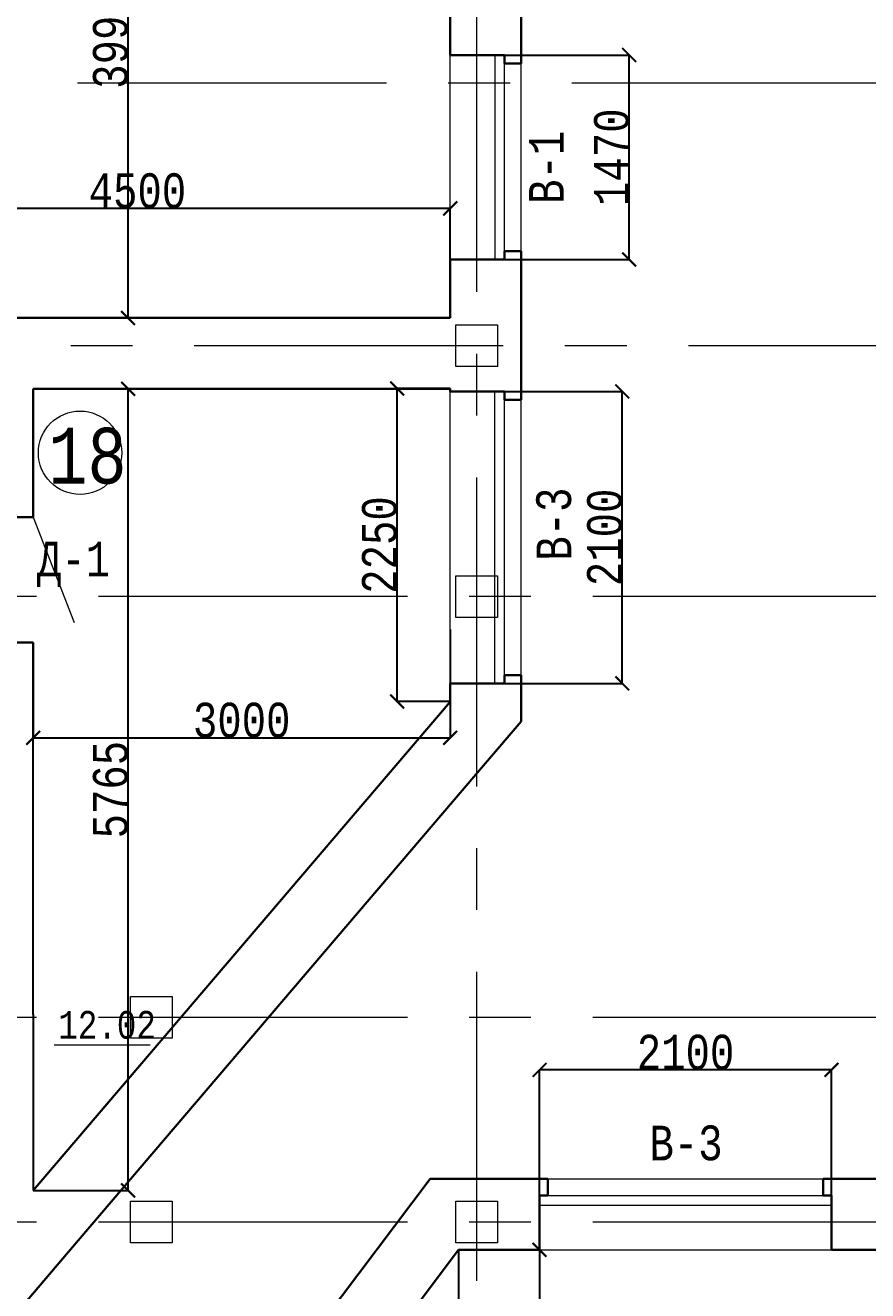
# Model space of a CAD drawing. Header units: millimetres. Extents: x -689206 to 4969298, y -1019800 to 703299.
# Drawn here: x 86407 to 92468, y -621749 to -612648 of the extents above; entities that cross this region are included whole.
import ezdxf

# ---------------------------------------------------------------- set-up
doc = ezdxf.new("R2010")
doc.units = ezdxf.units.MM
doc.linetypes.add('осеваяX2', pattern=[101.6, 63.5, -12.7, 12.7, -12.7])
for name, color, linetype, lineweight in [('несущие', 7, 'Continuous', 30), ('ОКНА', 250, 'Continuous', 20), ('РАЗМЕРЫ', 7, 'Continuous', 9), ('Слой1', 7, 'Continuous', 30), ('стены', 7, 'Continuous', 20)]:
    doc.layers.add(name, color=color, linetype=linetype, lineweight=lineweight)
doc.layers.add('четотам', color=7, linetype='Continuous')
doc.styles.add('Аннотативный', font='isocteur.ttf', dxfattribs={"width": 0.7, "height": 250})
doc.dimstyles.new('Аннотативный', dxfattribs={"dimscale": 0, "dimtxt": 250, "dimasz": 100, "dimexe": 1.25, "dimexo": 0.625, "dimtad": 1, "dimdec": 0, "dimtxsty": 'Аннотативный', "dimblk": 'ARCHTICK', "dimcen": 2.5, "dimadec": 0, "dimazin": 0, "dimtfac": 1, "dimtdec": 0, "dimtmove": 0, "dimatfit": 3, "dimfxl": 1, "dimarcsym": 0})

# ---------------------------------------------------------------- blocks, each defined once
blk = doc.blocks.new('_ArchTick')
at = {"color": 0, "linetype": 'ByBlock', "const_width": 0.15}
blk.add_lwpolyline([(-0.5, -0.5), (0.5, 0.5)], dxfattribs=at)
blk = doc.blocks.new('*D2728')
at = {"layer": 'Defpoints', "color": 0, "lineweight": 5, "transparency": 16777216}
for p in [(89464.3, -612861.6), (90752.1, -612861.6), (89464.3, -614331.6)]:
    blk.add_point(p, dxfattribs=at)
at = {"layer": 'РАЗМЕРЫ', "color": 0, "lineweight": -2, "transparency": 16777216}
for p, q in [((89464.9, -612861.6), (90753.4, -612861.6)), ((90752.1, -614331.6), (90752.1, -612861.6)), ((89464.9, -614331.6), (90753.4, -614331.6))]:
    blk.add_line(p, q, dxfattribs=at)
at = {"layer": 'РАЗМЕРЫ', "color": 0, "lineweight": -2, "transparency": 16777216, "xscale": 100, "yscale": 100, "zscale": 100}
for p, rotation in [((90752.1, -612861.6), 90), ((90752.1, -614331.6), 270)]:
    blk.add_blockref('_ArchTick', p, dxfattribs=dict(at, rotation=rotation))
at = {"layer": 'РАЗМЕРЫ', "color": 0, "lineweight": 5, "transparency": 16777216, "insert": (90626.5, -613596.6), "char_height": 250, "attachment_point": 5, "rotation": 90, "style": 'Аннотативный'}
blk.add_mtext('1470', dxfattribs=at)
blk = doc.blocks.new('*D2795')
at = {"layer": 'Defpoints', "color": 0, "lineweight": 5, "transparency": 16777216}
for p in [(86464.3, -615262.9), (87146.9, -615262.9), (86464.3, -621027.8)]:
    blk.add_point(p, dxfattribs=at)
at = {"layer": 'РАЗМЕРЫ', "color": 0, "lineweight": -2, "transparency": 16777216}
for p, q in [((86464.9, -615262.9), (87148.2, -615262.9)), ((87146.9, -621027.8), (87146.9, -615262.9)), ((86464.9, -621027.8), (87148.2, -621027.8))]:
    blk.add_line(p, q, dxfattribs=at)
at = {"layer": 'РАЗМЕРЫ', "color": 0, "lineweight": -2, "transparency": 16777216, "xscale": 100, "yscale": 100, "zscale": 100}
for p, rotation in [((87146.9, -615262.9), 90), ((87146.9, -621027.8), 270)]:
    blk.add_blockref('_ArchTick', p, dxfattribs=dict(at, rotation=rotation))
at = {"layer": 'РАЗМЕРЫ', "color": 0, "lineweight": 5, "transparency": 16777216, "insert": (87021.3, -618145.3), "char_height": 250, "attachment_point": 5, "rotation": 90, "style": 'Аннотативный'}
blk.add_mtext('5765', dxfattribs=at)
blk = doc.blocks.new('*D2796')
at = {"layer": 'Defpoints', "color": 0, "lineweight": 5, "transparency": 16777216}
for p in [(89082.7, -615260.9), (89464.3, -615260.9), (89464.3, -617510.9)]:
    blk.add_point(p, dxfattribs=at)
at = {"layer": 'РАЗМЕРЫ', "color": 0, "lineweight": -2, "transparency": 16777216}
for p, q in [((89463.6, -615260.9), (89081.4, -615260.9)), ((89082.7, -617510.9), (89082.7, -615260.9)), ((89463.6, -617510.9), (89081.4, -617510.9))]:
    blk.add_line(p, q, dxfattribs=at)
at = {"layer": 'РАЗМЕРЫ', "color": 0, "lineweight": -2, "transparency": 16777216, "xscale": 100, "yscale": 100, "zscale": 100}
for p, rotation in [((89082.7, -615260.9), 90), ((89082.7, -617510.9), 270)]:
    blk.add_blockref('_ArchTick', p, dxfattribs=dict(at, rotation=rotation))
at = {"layer": 'РАЗМЕРЫ', "color": 0, "lineweight": 5, "transparency": 16777216, "insert": (88957, -616385.9), "char_height": 250, "attachment_point": 5, "rotation": 90, "style": 'Аннотативный'}
blk.add_mtext('2250', dxfattribs=at)
blk = doc.blocks.new('*D2788')
at = {"layer": 'Defpoints', "color": 0, "linetype": 'ByBlock', "lineweight": 5, "transparency": 16777216}
for p in [(90107.6, -620160.9), (90107.6, -621454.9), (92207.6, -621454.9)]:
    blk.add_point(p, dxfattribs=at)
at = {"layer": 'РАЗМЕРЫ', "color": 0, "linetype": 'ByBlock', "lineweight": -2, "transparency": 16777216}
for p, q in [((90107.6, -621454.3), (90107.6, -620159.6)), ((92207.6, -620160.9), (90107.6, -620160.9)), ((92207.6, -621454.3), (92207.6, -620159.6))]:
    blk.add_line(p, q, dxfattribs=at)
at = {"layer": 'РАЗМЕРЫ', "color": 0, "linetype": 'ByBlock', "lineweight": -2, "transparency": 16777216, "xscale": 100, "yscale": 100, "zscale": 100, "rotation": 180}
blk.add_blockref('_ArchTick', (90107.6, -620160.9), dxfattribs=at)
at = {"layer": 'РАЗМЕРЫ', "color": 0, "linetype": 'ByBlock', "lineweight": -2, "transparency": 16777216, "xscale": 100, "yscale": 100, "zscale": 100}
blk.add_blockref('_ArchTick', (92207.6, -620160.9), dxfattribs=at)
at = {"layer": 'РАЗМЕРЫ', "color": 0, "linetype": 'ByBlock', "lineweight": 5, "transparency": 16777216, "insert": (91157.6, -620035.2), "char_height": 250, "attachment_point": 5, "style": 'Аннотативный'}
blk.add_mtext('2100', dxfattribs=at)
blk = doc.blocks.new('*D2789')
at = {"layer": 'Defpoints', "color": 0, "linetype": 'ByBlock', "lineweight": 5, "transparency": 16777216}
for p in [(90107.6, -621454.9), (90107.6, -636210), (90107.6, -636210)]:
    blk.add_point(p, dxfattribs=at)
at = {"layer": 'РАЗМЕРЫ', "color": 0, "linetype": 'ByBlock', "lineweight": -2, "transparency": 16777216}
for p, q in [((90107.6, -621454.9), (90107.6, -636210)), ((90108.2, -621454.9), (90108.8, -621454.9)), ((90108.2, -636210), (90108.8, -636210))]:
    blk.add_line(p, q, dxfattribs=at)
at = {"layer": 'РАЗМЕРЫ', "color": 0, "linetype": 'ByBlock', "lineweight": -2, "transparency": 16777216, "xscale": 100, "yscale": 100, "zscale": 100}
for p, rotation in [((90107.6, -621454.9), 90), ((90107.6, -636210), 270)]:
    blk.add_blockref('_ArchTick', p, dxfattribs=dict(at, rotation=rotation))
at = {"layer": 'РАЗМЕРЫ', "color": 0, "linetype": 'ByBlock', "lineweight": 5, "transparency": 16777216, "insert": (89982, -628832.5), "char_height": 250, "attachment_point": 5, "rotation": 90, "style": 'Аннотативный'}
blk.add_mtext('14760', dxfattribs=at)
blk = doc.blocks.new('*D2839')
at = {"layer": 'Defpoints', "color": 0, "linetype": 'ByBlock', "lineweight": 5, "transparency": 16777216}
for p in [(87146.9, -610754.9), (89031.5, -610754.9), (89464.3, -614752.9)]:
    blk.add_point(p, dxfattribs=at)
at = {"layer": 'РАЗМЕРЫ', "color": 0, "linetype": 'ByBlock', "lineweight": -2, "transparency": 16777216}
for p, q in [((89030.8, -610754.9), (87145.7, -610754.9)), ((87146.9, -614752.9), (87146.9, -610754.9)), ((89463.6, -614752.9), (87145.7, -614752.9))]:
    blk.add_line(p, q, dxfattribs=at)
at = {"layer": 'РАЗМЕРЫ', "color": 0, "linetype": 'ByBlock', "lineweight": -2, "transparency": 16777216, "xscale": 100, "yscale": 100, "zscale": 100}
for p, rotation in [((87146.9, -610754.9), 90), ((87146.9, -614752.9), 270)]:
    blk.add_blockref('_ArchTick', p, dxfattribs=dict(at, rotation=rotation))
at = {"layer": 'РАЗМЕРЫ', "color": 0, "linetype": 'ByBlock', "lineweight": 5, "transparency": 16777216, "insert": (87021.3, -612753.9), "char_height": 250, "attachment_point": 5, "rotation": 90, "style": 'Аннотативный'}
blk.add_mtext('3998', dxfattribs=at)
blk = doc.blocks.new('*D2840')
at = {"layer": 'Defpoints', "color": 0, "linetype": 'ByBlock', "lineweight": 5, "transparency": 16777216}
for p in [(84964.2, -613964.9), (84964.2, -614752.9), (89464.3, -614752.9)]:
    blk.add_point(p, dxfattribs=at)
at = {"layer": 'РАЗМЕРЫ', "color": 0, "linetype": 'ByBlock', "lineweight": -2, "transparency": 16777216}
for p, q in [((84964.2, -614752.2), (84964.2, -613963.6)), ((89464.3, -613964.9), (84964.2, -613964.9)), ((89464.3, -614752.2), (89464.3, -613963.6))]:
    blk.add_line(p, q, dxfattribs=at)
at = {"layer": 'РАЗМЕРЫ', "color": 0, "linetype": 'ByBlock', "lineweight": -2, "transparency": 16777216, "xscale": 100, "yscale": 100, "zscale": 100, "rotation": 180}
blk.add_blockref('_ArchTick', (84964.2, -613964.9), dxfattribs=at)
at = {"layer": 'РАЗМЕРЫ', "color": 0, "linetype": 'ByBlock', "lineweight": -2, "transparency": 16777216, "xscale": 100, "yscale": 100, "zscale": 100}
blk.add_blockref('_ArchTick', (89464.3, -613964.9), dxfattribs=at)
at = {"layer": 'РАЗМЕРЫ', "color": 0, "linetype": 'ByBlock', "lineweight": 5, "transparency": 16777216, "insert": (87214.2, -613839.2), "char_height": 250, "attachment_point": 5, "style": 'Аннотативный'}
blk.add_mtext('4500', dxfattribs=at)
blk = doc.blocks.new('*D2867')
at = {"layer": 'Defpoints', "color": 0, "linetype": 'ByBlock', "lineweight": 5, "transparency": 16777216}
for p in [(89464.3, -615281), (90702.1, -615281), (89464.3, -617381)]:
    blk.add_point(p, dxfattribs=at)
at = {"layer": 'РАЗМЕРЫ', "color": 0, "linetype": 'ByBlock', "lineweight": -2, "transparency": 16777216}
for p, q in [((89464.9, -615281), (90703.4, -615281)), ((90702.1, -617381), (90702.1, -615281)), ((89464.9, -617381), (90703.4, -617381))]:
    blk.add_line(p, q, dxfattribs=at)
at = {"layer": 'РАЗМЕРЫ', "color": 0, "linetype": 'ByBlock', "lineweight": -2, "transparency": 16777216, "xscale": 100, "yscale": 100, "zscale": 100}
for p, rotation in [((90702.1, -615281), 90), ((90702.1, -617381), 270)]:
    blk.add_blockref('_ArchTick', p, dxfattribs=dict(at, rotation=rotation))
at = {"layer": 'РАЗМЕРЫ', "color": 0, "linetype": 'ByBlock', "lineweight": 5, "transparency": 16777216, "insert": (90576.5, -616331), "char_height": 250, "attachment_point": 5, "rotation": 90, "style": 'Аннотативный'}
blk.add_mtext('2100', dxfattribs=at)
blk = doc.blocks.new('*D2922')
at = {"layer": 'Defpoints', "color": 0, "lineweight": 5, "ltscale": 150, "transparency": 16777216}
for p in [(89464.3, -616992.6), (86464.3, -617085.9), (89464.3, -617772.6)]:
    blk.add_point(p, dxfattribs=at)
at = {"layer": 'РАЗМЕРЫ', "color": 0, "lineweight": -2, "ltscale": 150, "transparency": 16777216}
for p, q in [((89464.3, -616993.2), (89464.3, -617773.8)), ((86464.3, -617086.5), (86464.3, -617773.8)), ((86464.3, -617772.6), (89464.3, -617772.6))]:
    blk.add_line(p, q, dxfattribs=at)
at = {"layer": 'РАЗМЕРЫ', "color": 0, "lineweight": -2, "ltscale": 150, "transparency": 16777216, "xscale": 100, "yscale": 100, "zscale": 100, "rotation": 180}
blk.add_blockref('_ArchTick', (86464.3, -617772.6), dxfattribs=at)
at = {"layer": 'РАЗМЕРЫ', "color": 0, "lineweight": -2, "ltscale": 150, "transparency": 16777216, "xscale": 100, "yscale": 100, "zscale": 100}
blk.add_blockref('_ArchTick', (89464.3, -617772.6), dxfattribs=at)
at = {"layer": 'РАЗМЕРЫ', "color": 0, "lineweight": 5, "ltscale": 150, "transparency": 16777216, "insert": (87964.3, -617646.9), "char_height": 250, "attachment_point": 5, "style": 'Аннотативный'}
blk.add_mtext('3000', dxfattribs=at)
blk = doc.blocks.new('*D2923')
at = {"layer": 'Defpoints', "color": 0, "lineweight": 5, "ltscale": 150, "transparency": 16777216}
for p in [(89523.1, -621454.9), (93123.5, -621454.9), (93123.5, -622622.6)]:
    blk.add_point(p, dxfattribs=at)
at = {"layer": 'РАЗМЕРЫ', "color": 0, "lineweight": -2, "ltscale": 150, "transparency": 16777216}
for p, q in [((89523.1, -621455.5), (89523.1, -622623.8)), ((93123.5, -621455.5), (93123.5, -622623.8)), ((89523.1, -622622.6), (93123.5, -622622.6))]:
    blk.add_line(p, q, dxfattribs=at)
at = {"layer": 'РАЗМЕРЫ', "color": 0, "lineweight": -2, "ltscale": 150, "transparency": 16777216, "xscale": 100, "yscale": 100, "zscale": 100, "rotation": 180}
blk.add_blockref('_ArchTick', (89523.1, -622622.6), dxfattribs=at)
at = {"layer": 'РАЗМЕРЫ', "color": 0, "lineweight": -2, "ltscale": 150, "transparency": 16777216, "xscale": 100, "yscale": 100, "zscale": 100}
blk.add_blockref('_ArchTick', (93123.5, -622622.6), dxfattribs=at)
at = {"layer": 'РАЗМЕРЫ', "color": 0, "lineweight": 5, "ltscale": 150, "transparency": 16777216, "insert": (91323.3, -622496.9), "char_height": 250, "attachment_point": 5, "style": 'Аннотативный'}
blk.add_mtext('3600', dxfattribs=at)

msp = doc.modelspace()

# ---------------------------------------------------------------- linework, layer by layer
at = {"layer": 'несущие', "color": 0}
for p, q in [((89319.6, -620944.9), (87021.2, -623996.1)), ((90167.6, -620944.9), (89319.6, -620944.9)), ((90167.6, -620944.9), (89319.6, -620944.9)), ((92993.6, -620944.9), (92147.6, -620944.9)), ((92993.6, -620944.9), (92147.6, -620944.9)), ((92207.6, -621064.9), (92207.6, -621454.9)), ((89523.1, -621454.9), (87276.2, -624437.8)), ((90107.6, -621454.9), (89523.1, -621454.9)), ((90107.6, -621454.9), (89523.1, -621454.9)), ((92993.6, -621454.9), (92207.6, -621454.9)), ((93123.5, -621454.9), (92207.6, -621454.9))]:
    msp.add_line(p, q, dxfattribs=at)
at = {"layer": 'ОКНА'}
for p, q in [((89854.3, -612861.6), (89784.3, -612861.6)), ((89854.3, -612921.6), (89854.3, -612861.6))]:
    msp.add_line(p, q, dxfattribs=at)
at = {"layer": 'ОКНА', "lineweight": 13}
for p, q in [((89784.3, -612861.6), (89784.3, -614331.6)), ((89854.3, -614271.6), (89854.3, -612921.6)), ((89784.3, -617381), (89784.3, -615281)), ((89854.3, -617321), (89854.3, -615341)), ((90107.6, -621134.9), (92207.6, -621134.9)), ((90167.6, -621064.9), (92147.6, -621064.9))]:
    msp.add_line(p, q, dxfattribs=at)
at = {"layer": 'ОКНА', "color": 0, "lineweight": 15}
for p, q in [((90167.6, -620944.9), (92147.6, -620944.9)), ((90107.6, -621454.9), (92207.6, -621454.9))]:
    msp.add_line(p, q, dxfattribs=at)
at = {"layer": 'РАЗМЕРЫ', "lineweight": 15}
for p, q in [((89464.3, -614331.6), (89464.3, -612861.6)), ((89974.3, -614271.6), (89974.3, -612921.6)), ((89464.3, -617381), (89464.3, -615281)), ((89974.3, -617321), (89974.3, -615341))]:
    msp.add_line(p, q, dxfattribs=at)
at = {"layer": 'РАЗМЕРЫ', "linetype": 'осеваяX2', "lineweight": 5, "ltscale": 35}
msp.add_line((111181.5, -614952.9), (44111.5, -614952.9), dxfattribs=at)
at = {"layer": 'РАЗМЕРЫ', "lineweight": 30}
for p, q in [((89854.3, -615281), (89854.3, -615341)), ((89854.3, -615341), (89974.3, -615341)), ((89974.3, -615341), (89854.3, -615341)), ((89854.3, -617381), (89854.3, -617321)), ((89854.3, -617321), (89974.3, -617321)), ((89974.3, -617321), (89854.3, -617321)), ((89974.3, -617655.8), (89974.3, -617512.4)), ((89719.3, -617954.5), (89974.3, -617655.8)), ((90167.6, -621064.9), (90167.6, -620944.9)), ((90167.6, -620944.9), (90167.6, -621064.9)), ((92147.6, -621064.9), (92147.6, -620944.9)), ((90107.6, -621064.9), (90167.6, -621064.9)), ((92207.6, -621064.9), (92147.6, -621064.9)), ((86719.3, -621469.4), (86224.3, -622049.4))]:
    msp.add_line(p, q, dxfattribs=at)
at = {"layer": 'РАЗМЕРЫ'}
msp.add_line((86615.6, -619979.8), (87304.9, -619979.8), dxfattribs=at)
at = {"layer": 'Слой1'}
for p, q in [((89464.3, -612861.6), (89854.3, -612861.6)), ((89854.3, -612861.6), (89854.3, -612921.6)), ((89854.3, -612921.6), (89974.3, -612921.6)), ((89974.3, -612921.6), (89854.3, -612921.6)), ((89974.3, -614271.6), (89854.3, -614271.6)), ((89854.3, -614271.6), (89854.3, -614331.6)), ((89854.3, -614331.6), (89464.3, -614331.6))]:
    msp.add_line(p, q, dxfattribs=at)
at = {"layer": 'стены', "linetype": 'осеваяX2', "lineweight": 5, "ltscale": 35}
for p, q in [((89654.3, -608787.4), (89654.3, -657227.2)), ((44111.5, -613062.9), (111314.2, -613062.9)), ((44261.5, -616754.9), (111314.2, -616754.9)), ((44261.5, -619782.3), (111314.2, -619782.3)), ((44261.5, -621254.9), (111314.2, -621254.9))]:
    msp.add_line(p, q, dxfattribs=at)
at = {"layer": 'стены', "lineweight": 30}
for p, q in [((89974.3, -612921.6), (89974.3, -612373.6)), ((89974.3, -612921.6), (89974.3, -612373.6)), ((89464.3, -612433.6), (89464.3, -612861.6)), ((89974.3, -615262.9), (89974.3, -614271.6)), ((89974.3, -615341), (89974.3, -614271.6)), ((89464.3, -614331.6), (89464.3, -614752.9)), ((86016.3, -614752.9), (89464.3, -614752.9)), ((89464.3, -614752.9), (86016.3, -614752.9)), ((89464.3, -615262.9), (86464.3, -615262.9)), ((86464.3, -616185.9), (86464.3, -615262.9)), ((89464.3, -615260.9), (89464.3, -615281)), ((89464.3, -615262.9), (89464.3, -615281)), ((89464.3, -615281), (89854.3, -615281)), ((89974.3, -615262.9), (89974.3, -615341)), ((86224.3, -616185.9), (86464.3, -616185.9)), ((86464.3, -617085.9), (86224.3, -617085.9)), ((89464.3, -617381), (89464.3, -617512.9)), ((89464.3, -617381), (89464.3, -617510.9)), ((89854.3, -617381), (89464.3, -617381)), ((89974.3, -617321), (89974.3, -617512.4)), ((89974.3, -617510.4), (89974.3, -617321)), ((89464.3, -617512.9), (86464.3, -621027.8)), ((89719.3, -617954.5), (86719.3, -621469.4)), ((90107.6, -621064.9), (90107.6, -621454.9))]:
    msp.add_line(p, q, dxfattribs=at)
at = {"layer": 'стены', "color": 152, "lineweight": 25, "true_color": 0x2776bb}
msp.add_line((89974.3, -612921.6), (89974.3, -612723.5), dxfattribs=at)
at = {"layer": 'стены', "color": 152, "lineweight": 30, "true_color": 0x2776bb}
for p, q in [((89824.3, -612861.6), (89464.3, -612861.6)), ((89824.3, -612861.6), (89464.3, -612861.6)), ((89464.3, -614331.6), (89824.3, -614331.6)), ((89464.3, -614331.6), (89824.3, -614331.6))]:
    msp.add_line(p, q, dxfattribs=at)
at = {"layer": 'стены'}
msp.add_line((86464.3, -615262.9), (86826.2, -615262.9), dxfattribs=at)
at = {"layer": 'стены', "lineweight": 9}
msp.add_line((86464.3, -616185.9), (86758.4, -616942.2), dxfattribs=at)
at = {"layer": 'стены', "lineweight": 25}
for q in [(86464.3, -617085.9), (86464.3, -621027.8)]:
    msp.add_line((86464.3, -619762.9), q, dxfattribs=at)
at = {"layer": 'стены', "lineweight": 20}
for points in [[(89504.3, -614802.9), (89804.3, -614802.9), (89804.3, -615102.9), (89504.3, -615102.9)], [(89504.3, -616606.9), (89804.3, -616606.9), (89804.3, -616906.9), (89504.3, -616906.9)], [(89504.3, -621104.9), (89804.3, -621104.9), (89804.3, -621404.9), (89504.3, -621404.9)]]:
    msp.add_lwpolyline(points, close=True, dxfattribs=at)
at = {"layer": 'стены'}
for points in [[(87164.2, -619632.3), (87464.2, -619632.3), (87464.2, -619932.3), (87164.2, -619932.3)], [(87164.2, -621104.9), (87464.2, -621104.9), (87464.2, -621404.9), (87164.2, -621404.9)]]:
    msp.add_lwpolyline(points, close=True, dxfattribs=at)
at = {"layer": 'четотам', "lineweight": 13}
msp.add_circle((86801.5, -615722.6), 300, dxfattribs=at)

# ---------------------------------------------------------------- texts
at = {"layer": 'РАЗМЕРЫ', "lineweight": 20, "ltscale": 150, "char_height": 250, "width": 922.913, "attachment_point": 1, "style": 'Аннотативный'}
for s, insert, rotation in [('В-1', (90031.5, -613932.6), 90), ('В-3', (90085.8, -616499.2), 90.25592), ('В-3', (90897.5, -620562.7), 0.25592)]:
    msp.add_mtext(s, dxfattribs=dict(at, insert=insert, rotation=rotation))
at = {"layer": 'РАЗМЕРЫ', "lineweight": 13, "ltscale": 150, "insert": (86573.4, -615542.7), "char_height": 401.1, "width": 1460, "attachment_point": 1, "style": 'Аннотативный'}
msp.add_mtext('18', dxfattribs=at)
at = {"layer": 'РАЗМЕРЫ', "lineweight": 20, "ltscale": 150, "insert": (86491.5, -616362), "char_height": 250, "width": 922.913, "attachment_point": 1, "style": 'Аннотативный'}
msp.add_mtext('Д-1', dxfattribs=at)
at = {"layer": 'РАЗМЕРЫ', "insert": (86644.9, -619737), "char_height": 200, "width": 656.117, "attachment_point": 1, "style": 'Аннотативный'}
msp.add_mtext('12.02', dxfattribs=at)

# ---------------------------------------------------------------- dimensions: what is measured, and where the dimension line sits
at = {"layer": 'РАЗМЕРЫ', "linetype": 'ByBlock', "lineweight": 5}
for base, p1, p2, picture, middle in [((87146.9, -610754.9), (89464.3, -614752.9), (89031.5, -610754.9), '*D2839', (87021.3, -612753.9)), ((90702.1, -615281), (89464.3, -617381), (89464.3, -615281), '*D2867', (90576.5, -616331))]:
    dim = msp.add_linear_dim(base=base, p1=p1, p2=p2, angle=90, dimstyle='Аннотативный', dxfattribs=at)
    dim.commit()
    dim.dimension.update_dxf_attribs({"geometry": picture, "text_midpoint": middle})
at = {"layer": 'РАЗМЕРЫ', "lineweight": 5}
for base, p1, p2, picture, middle in [((90752.1, -612861.6), (89464.3, -614331.6), (89464.3, -612861.6), '*D2728', (90626.5, -613596.6)), ((87146.9, -615262.9), (86464.3, -621027.8), (86464.3, -615262.9), '*D2795', (87021.3, -618145.3)), ((89082.7, -615260.9), (89464.3, -617510.9), (89464.3, -615260.9), '*D2796', (88957, -616385.9))]:
    dim = msp.add_linear_dim(base=base, p1=p1, p2=p2, angle=90, dimstyle='Аннотативный', dxfattribs=at)
    dim.commit()
    dim.dimension.update_dxf_attribs({"geometry": picture, "text_midpoint": middle})
at = {"layer": 'РАЗМЕРЫ', "linetype": 'ByBlock', "lineweight": 5}
dim = msp.add_linear_dim(base=(84964.2, -613964.9), p1=(89464.3, -614752.9), p2=(84964.2, -614752.9), dimstyle='Аннотативный', dxfattribs=at)
dim.commit()
dim.dimension.update_dxf_attribs({"geometry": '*D2840', "text_midpoint": (87214.2, -613839.2)})
at = {"layer": 'РАЗМЕРЫ', "lineweight": 5, "ltscale": 150}
for base, p1, p2, picture, middle in [((89464.3, -617772.6), (86464.3, -617085.9), (89464.3, -616992.6), '*D2922', (87964.3, -617646.9)), ((93123.5, -622622.6), (89523.1, -621454.9), (93123.5, -621454.9), '*D2923', (91323.3, -622496.9))]:
    dim = msp.add_linear_dim(base=base, p1=p1, p2=p2, dimstyle='Аннотативный', dxfattribs=at)
    dim.commit()
    dim.dimension.update_dxf_attribs({"geometry": picture, "text_midpoint": middle})
at = {"layer": 'РАЗМЕРЫ', "color": 18, "linetype": 'ByBlock', "lineweight": 5, "true_color": 0x000000}
dim = msp.add_linear_dim(base=(90107.6, -620160.9), p1=(92207.6, -621454.9), p2=(90107.6, -621454.9), dimstyle='Аннотативный', dxfattribs=at)
dim.commit()
dim.dimension.update_dxf_attribs({"geometry": '*D2788', "text_midpoint": (91157.6, -620035.2)})
dim = msp.add_linear_dim(base=(90107.6, -636210), p1=(90107.6, -621454.9), p2=(90107.6, -636210), angle=90, text='14760', dimstyle='Аннотативный', dxfattribs=at)
dim.commit()
dim.dimension.update_dxf_attribs({"geometry": '*D2789', "text_midpoint": (89982, -628832.5)})

doc.saveas('drawing.dxf')
